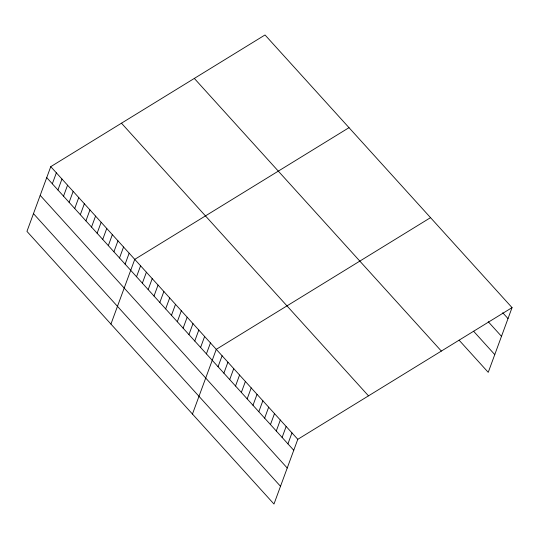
<?xml version="1.0" encoding="UTF-8"?>
<svg xmlns="http://www.w3.org/2000/svg" width="539" height="539" viewBox="0 0 539 539"><rect width="100%" height="100%" fill="white"/><g stroke="black" fill="none" stroke-linecap="round" stroke-linejoin="round"><path stroke-width="0.81" d="M50.76 166.659L26.95 231.379L273.98 504.032L297.791 439.312L512.05 307.621L265.02 34.968L50.76 166.659L297.791 439.312M52.33 183.799L56.359 172.837M57.929 189.984L61.958 179.015M63.528 196.162L67.564 185.2M69.127 202.341L73.163 191.379M74.726 208.519L78.761 197.557M80.324 214.704L84.36 203.735M85.923 220.882L89.959 209.92M91.522 227.06L95.558 216.099M97.121 233.246L101.157 222.277M102.72 239.424L106.756 228.462M108.319 245.602L112.355 234.64M113.918 251.78L117.953 240.818M119.517 257.965L123.552 246.997M125.122 264.144L129.151 253.182M110.94 324.08L134.75 259.36L349.009 127.669M136.542 276.75L140.578 265.788M142.363 283.177L146.399 272.215M148.185 289.605L152.22 278.643M154.013 296.032L158.042 285.07M159.834 302.46L163.869 291.491M165.655 308.887L169.691 297.919M171.476 315.315L175.512 304.346M177.304 321.743L181.333 310.774M183.125 328.163L187.161 317.202M188.946 334.591L192.982 323.629M194.768 341.019L198.803 330.057M200.596 347.446L204.625 336.484M206.417 353.874L210.453 342.912M192.457 414.06L216.274 349.339L430.533 217.648M218.059 366.729L222.095 355.76M223.88 373.156L227.916 362.188M229.708 379.584L233.737 368.615M235.53 386.012L239.565 375.043M241.351 392.432L245.386 381.471M247.172 398.86L251.208 387.898M253 405.288L257.029 394.326M258.821 411.715L262.857 400.753M264.642 418.143L268.678 407.181M270.463 424.57L274.499 413.608M276.291 430.998L280.32 420.029M282.113 437.425L286.148 426.457M287.934 443.853L291.97 432.884M512.05 307.621L488.24 372.341L459.12 340.21M502.725 312.748L508.014 318.589M488.253 321.722L501.486 336.329M473.592 331.236L494.762 354.601M194.316 78.424L441.347 351.078M121.47 123.195L368.494 395.855M46.731 177.621L293.755 450.281M40.203 195.361L287.233 468.02M33.479 213.639L280.509 486.293"/></g></svg>
